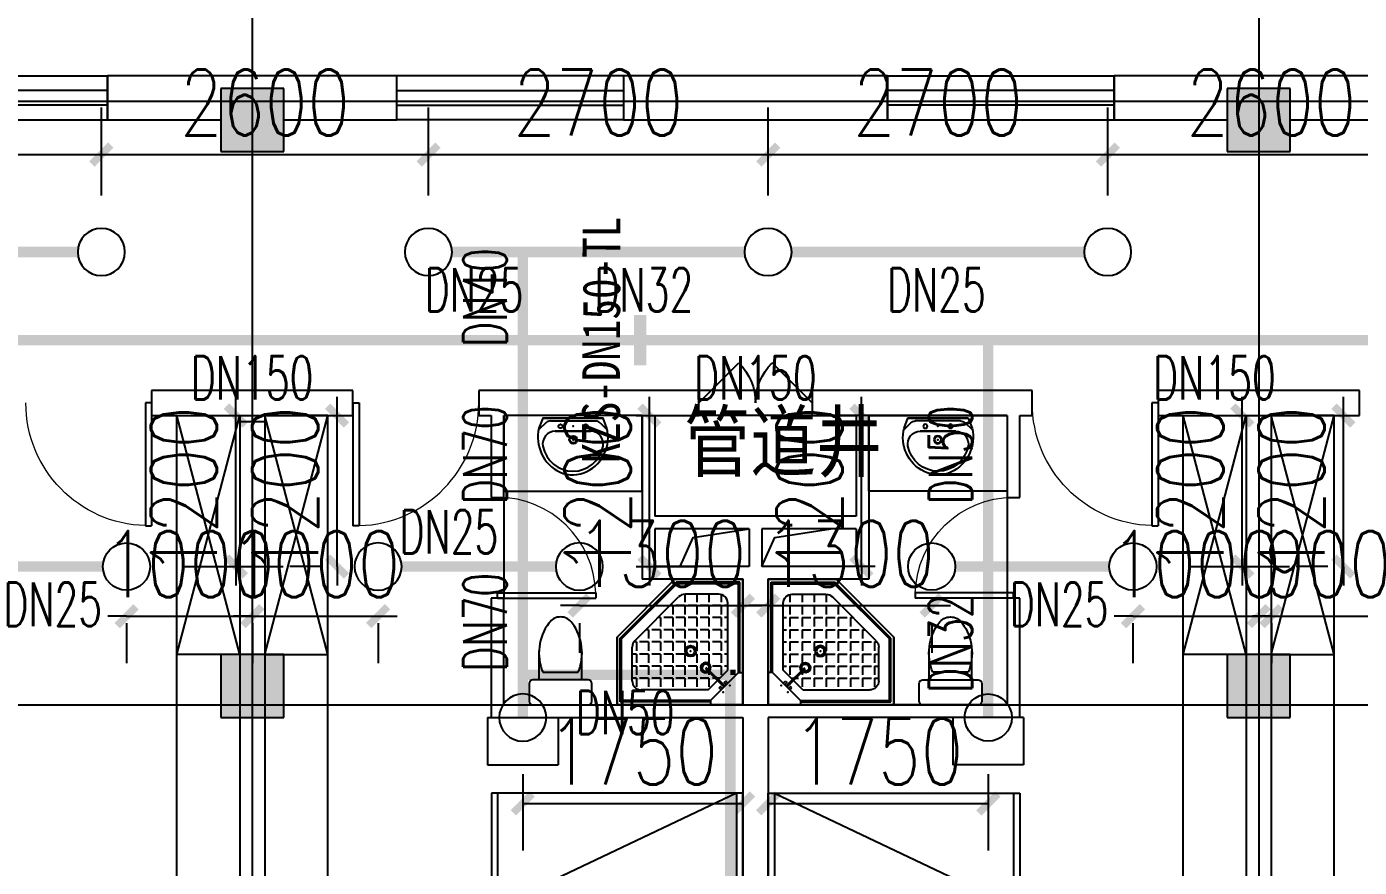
# Model space of a CAD drawing. Extents: x 0 to 2838408, y -923048 to 203859.
# Drawn here: x 2754969 to 2765563, y -403266 to -396584 of the extents above; entities that cross this region are included whole.
import ezdxf
from ezdxf.enums import TextEntityAlignment as Align

# ---------------------------------------------------------------- set-up
doc = ezdxf.new("R2010")
doc.units = 0
doc.header["$LTSCALE"] = 1000
for name, color, linetype in [('A-Fixt', 81, 'Continuous'), ('CLAYER', 7, 'Continuous'), ('COLUMN', 9, 'Continuous'), ('DIM_喷淋', 3, 'Continuous'), ('DOOR_FIRE', 4, 'Continuous'), ('DOTE', 8, 'Continuous'), ('EQUIP_喷头', 7, 'Continuous'), ('PIPE-喷淋', 6, 'Continuous'), ('PUB_HATCH', 8, 'Continuous'), ('TEXT_喷淋', 7, 'Continuous'), ('TWT_DIM', 3, 'Continuous'), ('WALL', 9, 'Continuous'), ('WINDOW', 4, 'Continuous'), ('XREF', 8, 'Continuous'), ('抗震支吊架', 2, 'Continuous'), ('洁具', 213, 'Continuous')]:
    doc.layers.add(name, color=color, linetype=linetype)
doc.styles.add('_TCH_DIM_T3', font='SIMPLEX', dxfattribs={"width": 0.75, "bigfont": 'HZTXT'})
doc.styles.add('_TWT_PIPEDN', font='SIMPLEX', dxfattribs={"width": 0.8, "height": 2.3, "bigfont": 'HZTXT'})
doc.styles.add('kzcad', font='', dxfattribs={"width": 0.8})
doc.styles.get("Standard").update_dxf_attribs({"font": 'geniso.shx', "bigfont": 'hztxt.shx'})
doc.styles.get('kzcad').set_extended_font_data('SimSun')
doc.dimstyles.new('_TWT_ARCH&&150', dxfattribs={"dimtxt": 525, "dimasz": 150, "dimexe": 375, "dimexo": 450, "dimgap": 150, "dimtad": 1, "dimdec": 0, "dimzin": 0, "dimdsep": 46, "dimtxsty": '_TCH_DIM_T3', "dimblk": 'ARCHTICK', "dimcen": 0.09, "dimclrt": 7, "dimazin": 2, "dimtfac": 1, "dimtdec": 0, "dimtix": 1, "dimtmove": 2, "dimatfit": 3, "dimfxl": 1, "dimtolj": 1, "dimtzin": 0, "dimarcsym": 0})

# ---------------------------------------------------------------- blocks, each defined once
blk = doc.blocks.new('1F平面-CAD导入_dwg_Drawing4_t3_dwg_$plan$00001613-474159-1F-927810-1F')
at = {"layer": '洁具'}
for p, q in [((-30, 250), (-170, 250)), ((-200, 170), (-430, 170)), ((-260, -140), (-260, 140)), ((-200, -170), (-200, -220)), ((-170, -250), (-30, -250))]:
    blk.add_line(p, q, dxfattribs=at)
for points in [[(-200, 220), (-200, 170), (-200, -170), (-430, -170)], [(0, -220), (0, 220)]]:
    blk.add_lwpolyline(points, dxfattribs=at)
for centre, radius, start, end in [((-170, 220), 30, 90, 180), ((-30, 220), 30, 0, 90), ((-413, -227), 398, 67.4505, 126.6381), ((-590, 0), 110, 123.4509, 236.5491), ((-413, 227), 398, 233.3619, 292.5495), ((-170, -220), 30, 180, 270), ((-30, -220), 30, 270, 0)]:
    blk.add_arc(centre, radius, start, end, dxfattribs=at)
blk = doc.blocks.new('$lvtry$00000169')
at = {"color": 0}
for p, q in [((259, -36), (259, 0)), ((259, -36), (36, -259)), ((259, -24), (976, -24)), ((259, -36), (964, -36)), ((964, -36), (976, -24)), ((964, -36), (964, -525)), ((976, -24), (976, -530)), ((276, -120), (120, -276)), ((144, -151), (291, -298)), ((151, -144), (298, -291)), ((270, -213), (270, -143)), ((276, -120), (808, -120)), ((366, -213), (366, -143)), ((462, -213), (462, -143)), ((558, -213), (558, -143)), ((655, -213), (655, -143)), ((751, -213), (751, -143)), ((847, -213), (847, -143)), ((880, -192), (880, -460)), ((36, -259), (0, -259)), ((24, -259), (24, -976)), ((36, -259), (36, -964)), ((120, -276), (120, -808)), ((120, -309), (147, -309)), ((173, -309), (173, -239)), ((173, -309), (243, -309)), ((183, -213), (205, -213)), ((220, -213), (243, -213)), ((270, -213), (340, -213)), ((270, -263), (270, -239)), ((334, -309), (340, -309)), ((366, -213), (436, -213)), ((366, -309), (366, -239)), ((366, -309), (436, -309)), ((462, -213), (532, -213)), ((462, -309), (462, -239)), ((462, -309), (532, -309)), ((558, -213), (628, -213)), ((558, -309), (558, -239)), ((558, -309), (628, -309)), ((655, -213), (725, -213)), ((655, -309), (655, -239)), ((655, -309), (725, -309)), ((751, -213), (821, -213)), ((751, -309), (751, -239)), ((751, -309), (821, -309)), ((847, -213), (880, -213)), ((847, -309), (847, -239)), ((847, -309), (880, -309)), ((120, -405), (147, -405)), ((173, -405), (173, -335)), ((173, -405), (243, -405)), ((270, -405), (270, -335)), ((270, -405), (340, -405)), ((366, -405), (366, -335)), ((366, -405), (379, -405)), ((462, -405), (462, -335)), ((462, -405), (532, -405)), ((558, -405), (558, -335)), ((558, -405), (628, -405)), ((655, -405), (655, -335)), ((655, -405), (725, -405)), ((751, -405), (751, -335)), ((751, -405), (821, -405)), ((847, -405), (847, -335)), ((847, -405), (880, -405)), ((120, -501), (147, -501)), ((173, -501), (173, -431)), ((173, -501), (243, -501)), ((173, -598), (173, -528)), ((270, -501), (270, -431)), ((270, -501), (340, -501)), ((270, -598), (270, -528)), ((366, -501), (366, -431)), ((366, -501), (436, -501)), ((366, -598), (366, -528)), ((462, -501), (462, -431)), ((462, -501), (532, -501)), ((462, -598), (462, -528)), ((859, -511), (511, -859)), ((964, -525), (525, -964)), ((558, -501), (558, -431)), ((558, -501), (628, -501)), ((558, -598), (558, -528)), ((655, -501), (655, -431)), ((655, -501), (725, -501)), ((655, -598), (655, -528)), ((751, -501), (751, -431)), ((751, -501), (821, -501)), ((751, -598), (751, -528)), ((847, -501), (847, -431)), ((847, -501), (867, -501)), ((964, -525), (976, -530)), ((120, -598), (147, -598)), ((173, -598), (243, -598)), ((173, -694), (173, -624)), ((270, -598), (340, -598)), ((270, -694), (270, -624)), ((366, -598), (436, -598)), ((366, -694), (366, -624)), ((462, -598), (532, -598)), ((462, -694), (462, -624)), ((976, -530), (530, -976)), ((558, -598), (628, -598)), ((558, -694), (558, -624)), ((655, -598), (725, -598)), ((655, -694), (655, -624)), ((751, -598), (773, -598)), ((120, -694), (147, -694)), ((173, -694), (243, -694)), ((173, -790), (173, -720)), ((270, -694), (340, -694)), ((270, -790), (270, -720)), ((366, -694), (436, -694)), ((366, -790), (366, -720)), ((462, -694), (532, -694)), ((462, -790), (462, -720)), ((558, -694), (628, -694)), ((558, -790), (558, -720)), ((655, -694), (676, -694)), ((120, -790), (147, -790)), ((173, -790), (243, -790)), ((173, -878), (173, -816)), ((270, -790), (340, -790)), ((270, -880), (270, -816)), ((366, -790), (436, -790)), ((366, -880), (366, -816)), ((462, -790), (532, -790)), ((462, -880), (462, -816)), ((558, -790), (580, -790)), ((192, -880), (460, -880)), ((36, -964), (24, -976)), ((24, -976), (530, -976)), ((36, -964), (525, -964)), ((525, -964), (530, -976))]:
    blk.add_line(p, q, dxfattribs=at)
blk.add_lwpolyline([(0, 0), (0, -1000), (540, -1000), (1000, -540), (1000, 0)], close=True)
for points in [[(0, 0), (0, -1000)], [(0, 0), (1000, 0)], [(1000, 0), (1000, -540)], [(136, -190), (148, -178), (132, -162), (121, -174)], [(190, -136), (178, -148), (162, -132), (174, -121)], [(1000, -540), (540, -1000)], [(0, -1000), (540, -1000)]]:
    blk.add_lwpolyline(points, close=True, dxfattribs=at)
for radius in [43.8, 31.1]:
    blk.add_circle((416, -428), radius, dxfattribs=at)
for centre, radius, start, end in [((808, -192), 72, 0, 90), ((296, -296), 40.6, 142.583, 128.4197), ((296, -296), 28.6, 145.828, 125.6599), ((808, -460), 72, 315, 0), ((192, -808), 72, 180, 270), ((460, -808), 72, 270, 315)]:
    blk.add_arc(centre, radius, start, end, dxfattribs=at)
for p in [(156, -102, 0), (103, -156, 0), (416, -428, 0)]:
    blk.add_point(p, dxfattribs=at)
blk = doc.blocks.new('$lvtry$00000178')
at = {"color": 0}
for p, q in [((-238, 0), (238, 0)), ((-214, -36), (-272, -91)), ((-180, -23), (180, -23)), ((-142, -105), (140, -105)), ((140, -105), (-142, -105)), ((216, -37), (268, -91))]:
    blk.add_line(p, q, dxfattribs=at)
blk.add_lwpolyline([(-104, -430, 0.224698), (110, -425, 0.348046), (269, -79), (239, 0), (-241, 0), (-271, -79, 0.356844)], format="xyb", close=True, dxfattribs=at)
for centre, radius in [((-100, -65), 16.3), ((100, -65), 16.3), ((1, -172), 31.6)]:
    blk.add_circle(centre, radius, dxfattribs=at)
at = {"color": 0, "lineweight": 13}
blk.add_circle((1, -172), 23, dxfattribs=at)
at = {"color": 0}
for centre, radius, start, end in [((-142, -205), 100, 90, 190.5602), ((-180, -73), 50, 90, 133.181), ((140, -205), 100, 349.4398, 90), ((180, -73), 50, 44.5607, 90), ((-1, -179), 243, 190.5602, 349.4398)]:
    blk.add_arc(centre, radius, start, end, dxfattribs=at)
for p in [(0, -65), (1, -172)]:
    blk.add_point(p, dxfattribs=at)
blk = doc.blocks.new('A$C70365C93')
at = {"layer": '洁具'}
blk.add_lwpolyline([(-1900, 2300), (-1900, 1700), (-800, 1700), (-800, 2300)], close=True, dxfattribs=at)
blk.add_blockref('$lvtry$00000178', (-1350, 2280), dxfattribs=at)
at = {"layer": '洁具', "rotation": 180}
blk.add_blockref('$lvtry$00000169', (0, 0), dxfattribs=at)
at = {"layer": '洁具', "extrusion": (0, 0, -1), "xscale": -1, "zscale": -1, "rotation": 90}
blk.add_blockref('1F平面-CAD导入_dwg_Drawing4_t3_dwg_$plan$00001613-474159-1F-927810-1F', (1450, 0), dxfattribs=at)
blk = doc.blocks.new('单人床')
at = {"layer": 'A-Fixt'}
for p, q in [((47774, 13973), (48674, 13973)), ((47774, 12073), (48674, 13973)), ((47774, 12073), (48674, 12073))]:
    blk.add_line(p, q, dxfattribs=at)
blk.add_lwpolyline([(47774, 14023), (48674, 14023), (48674, 12023), (47774, 12023), (47774, 14023)], dxfattribs=at)
blk = doc.blocks.new('宿舍')
at = {"layer": 'A-Fixt'}
for p, q in [((47854, 13802), (48354, 15702)), ((48354, 13802), (47854, 15702)), ((47854, 13802), (48354, 13802))]:
    blk.add_line(p, q, dxfattribs=at)
blk.add_lwpolyline([(47854, 8602), (48354, 8602), (48354, 15702), (47854, 15702)], close=True, dxfattribs=at)
at = {"xscale": -1, "rotation": 90}
blk.add_blockref('单人床', (63677, 60475), dxfattribs=at)
blk = doc.blocks.new('$WINLIB2D$00000001')
at = {"color": 0}
for points in [[(-0.5, 0.5), (-0.5, -0.5)], [(-0.5, 0.5), (0.5, 0.5)], [(0.5, -0.5), (0.5, 0.5)], [(0.5, 0.1667), (-0.5, 0.1667)], [(0.5, -0.1667), (-0.5, -0.1667)], [(-0.5, -0.5), (0.5, -0.5)]]:
    blk.add_lwpolyline(points, dxfattribs=at)
blk = doc.blocks.new('$DorLib2D$00000116')
at = {"color": 0}
for p, q in [((-0.5, 0), (-0.146, 0.354)), ((0.5, 0), (0.146, 0.354))]:
    blk.add_line(p, q, dxfattribs=at)
for centre, start, end in [((-0.5, 0), 0, 45), ((0.5, 0), 135, 180)]:
    blk.add_arc(centre, 0.5, start, end, dxfattribs=at)
blk = doc.blocks.new('$DorLib2D$00000001')
for p, q in [((0.45, 0.975), (0.5, 0.975)), ((0.45, 0), (0.45, 0.975)), ((0.5, 0), (0.5, 0.975)), ((0.5, 0), (0.45, 0))]:
    blk.add_line(p, q)
at = {"lineweight": 13}
blk.add_arc((0.475, 0), 0.975, 91.4693, 180, dxfattribs=at)
blk = doc.blocks.new('2F1')
at = {"layer": 'PUB_HATCH'}
for points in [[(2420466.7, -397575.2), (2420966.7, -397575.2), (2420966.7, -397075.2), (2420466.7, -397075.2)], [(2428466.7, -397575.2), (2428966.7, -397575.2), (2428966.7, -397075.2), (2428466.7, -397075.2)], [(2420466.7, -402075.2), (2420966.7, -402075.2), (2420966.7, -401575.2), (2420466.7, -401575.2)], [(2428466.7, -402075.2), (2428966.7, -402075.2), (2428966.7, -401575.2), (2428466.7, -401575.2)]]:
    blk.add_hatch(color=256, dxfattribs=at).paths.add_polyline_path(points)
for points in [[(2424116.7, -400875.2), (2424220.3, -400645), (2424666.7, -400575.2)], [(2424766.7, -400875.2), (2424870.3, -400645), (2425316.7, -400575.2)]]:
    blk.add_lwpolyline(points)
at = {"layer": 'COLUMN'}
for p, q in [((2420966.7, -397075.2), (2420466.7, -397075.2)), ((2420466.7, -397075.2), (2420466.7, -397575.2)), ((2420966.7, -397575.2), (2420966.7, -397075.2)), ((2428966.7, -397075.2), (2428466.7, -397075.2)), ((2428466.7, -397075.2), (2428466.7, -397575.2)), ((2428966.7, -397575.2), (2428966.7, -397075.2)), ((2420466.7, -397575.2), (2420966.7, -397575.2)), ((2428466.7, -397575.2), (2428966.7, -397575.2)), ((2420966.7, -401575.2), (2420466.7, -401575.2)), ((2420466.7, -401575.2), (2420466.7, -402075.2)), ((2420966.7, -402075.2), (2420966.7, -401575.2)), ((2428966.7, -401575.2), (2428466.7, -401575.2)), ((2428466.7, -401575.2), (2428466.7, -402075.2)), ((2428966.7, -402075.2), (2428966.7, -401575.2)), ((2420466.7, -402075.2), (2420966.7, -402075.2)), ((2428466.7, -402075.2), (2428966.7, -402075.2))]:
    blk.add_line(p, q, dxfattribs=at)
at = {"layer": 'DOOR_FIRE'}
for p, q in [((2425166.7, -399475.2), (2424266.7, -399475.2)), ((2425166.7, -399675.2), (2424266.7, -399675.2))]:
    blk.add_line(p, q, dxfattribs=at)
at = {"layer": 'DOTE'}
for p, q in [((2420716.7, -327575.2), (2420716.7, -410775.2)), ((2428716.7, -327575.2), (2428716.7, -410775.2)), ((2343216.7, -397175.2), (2453916.7, -397175.2)), ((2343216.7, -401975.2), (2453916.7, -401975.2))]:
    blk.add_line(p, q, dxfattribs=at)
at = {"layer": 'WALL'}
for p, q in [((2420716.7, -396975.2), (2419566.7, -396975.2)), ((2419566.7, -396975.2), (2419566.7, -397325.2)), ((2421866.7, -396975.2), (2420716.7, -396975.2)), ((2421866.7, -397325.2), (2421866.7, -396975.2)), ((2425766.7, -396975.2), (2423666.7, -396975.2)), ((2423666.7, -396975.2), (2423666.7, -397325.2)), ((2425766.7, -397325.2), (2425766.7, -396975.2)), ((2428716.7, -396975.2), (2427566.7, -396975.2)), ((2427566.7, -396975.2), (2427566.7, -397325.2)), ((2429866.7, -396975.2), (2428716.7, -396975.2)), ((2419566.7, -397325.2), (2420466.7, -397325.2)), ((2420966.7, -397325.2), (2421866.7, -397325.2)), ((2423666.7, -397325.2), (2425766.7, -397325.2)), ((2427566.7, -397325.2), (2428466.7, -397325.2)), ((2428966.7, -397325.2), (2429866.7, -397325.2)), ((2421516.7, -399475.2), (2419916.7, -399475.2)), ((2419916.7, -399475.2), (2419916.7, -399675.2)), ((2421516.7, -399675.2), (2421516.7, -399475.2)), ((2422616.7, -399475.2), (2422516.7, -399475.2)), ((2422516.7, -399475.2), (2422516.7, -399675.2)), ((2423816.7, -399475.2), (2422616.7, -399475.2)), ((2424266.7, -399475.2), (2423816.7, -399475.2)), ((2424266.7, -399675.2), (2424266.7, -399475.2)), ((2425616.7, -399475.2), (2425166.7, -399475.2)), ((2425166.7, -399475.2), (2425166.7, -399675.2)), ((2426816.7, -399475.2), (2425616.7, -399475.2)), ((2426916.7, -399475.2), (2426816.7, -399475.2)), ((2426916.7, -399675.2), (2426916.7, -399475.2)), ((2428716.7, -399475.2), (2427916.7, -399475.2)), ((2427916.7, -399475.2), (2427916.7, -399675.2)), ((2429516.7, -399475.2), (2428716.7, -399475.2)), ((2429516.7, -399675.2), (2429516.7, -399475.2)), ((2419916.7, -399675.2), (2421516.7, -399675.2)), ((2422516.7, -399675.2), (2422616.7, -399675.2)), ((2422616.7, -399675.2), (2422616.7, -400325.2)), ((2423816.7, -399675.2), (2422716.7, -399675.2)), ((2422716.7, -400325.2), (2422716.7, -399675.2)), ((2423816.7, -399675.2), (2423816.7, -400475.2)), ((2423916.7, -399675.2), (2424266.7, -399675.2)), ((2423916.7, -399675.2), (2423916.7, -400475.2)), ((2425166.7, -399675.2), (2425516.7, -399675.2)), ((2425516.7, -399675.2), (2425516.7, -400475.2)), ((2426716.7, -399675.2), (2425616.7, -399675.2)), ((2425616.7, -399675.2), (2425616.7, -400475.2)), ((2426716.7, -399675.2), (2426716.7, -400325.2)), ((2426816.7, -400325.2), (2426816.7, -399675.2)), ((2426816.7, -399675.2), (2426916.7, -399675.2)), ((2427916.7, -399675.2), (2428616.7, -399675.2)), ((2428616.7, -399675.2), (2428616.7, -401575.2)), ((2428816.7, -399675.2), (2429516.7, -399675.2)), ((2428816.7, -399675.2), (2428816.7, -401575.2)), ((2420616.7, -399725.2), (2420616.7, -401575.2)), ((2420816.7, -399725.2), (2420616.7, -399725.2)), ((2420816.7, -399725.2), (2420816.7, -401575.2)), ((2422616.7, -400325.2), (2422716.7, -400325.2)), ((2426716.7, -400325.2), (2426816.7, -400325.2)), ((2423816.7, -400475.2), (2423816.7, -400975.2)), ((2424716.7, -400475.2), (2423916.7, -400475.2)), ((2425516.7, -400475.2), (2424716.7, -400475.2)), ((2425616.7, -400475.2), (2425616.7, -400975.2)), ((2424666.7, -400575.2), (2423916.7, -400575.2)), ((2423916.7, -400575.2), (2423916.7, -400875.2)), ((2424666.7, -400575.2), (2424666.7, -400875.2)), ((2425516.7, -400575.2), (2424766.7, -400575.2)), ((2424766.7, -400575.2), (2424766.7, -400875.2)), ((2425516.7, -400575.2), (2425516.7, -400875.2)), ((2424666.7, -400875.2), (2423916.7, -400875.2)), ((2425516.7, -400875.2), (2424766.7, -400875.2)), ((2424616.7, -400975.2), (2423816.7, -400975.2)), ((2424616.7, -400975.2), (2424616.7, -401975.2)), ((2424816.7, -400975.2), (2424816.7, -401975.2)), ((2425616.7, -400975.2), (2424816.7, -400975.2)), ((2422716.7, -401125.2), (2422616.7, -401125.2)), ((2422616.7, -401125.2), (2422616.7, -402075.2)), ((2422716.7, -401975.2), (2422716.7, -401125.2)), ((2426816.7, -401125.2), (2426716.7, -401125.2)), ((2426716.7, -401125.2), (2426716.7, -401975.2)), ((2426816.7, -402075.2), (2426816.7, -401125.2)), ((2422716.7, -401975.2), (2424616.7, -401975.2)), ((2426716.7, -401975.2), (2424816.7, -401975.2)), ((2420616.7, -402075.2), (2420616.7, -406775.2)), ((2420816.7, -402075.2), (2420816.7, -406775.2)), ((2422616.7, -402075.2), (2424616.7, -402075.2)), ((2424616.7, -402075.2), (2424616.7, -407025.2)), ((2426816.7, -402075.2), (2424816.7, -402075.2)), ((2424816.7, -402075.2), (2424816.7, -407025.2)), ((2428616.7, -402075.2), (2428616.7, -406775.2)), ((2428816.7, -402075.2), (2428816.7, -406775.2))]:
    blk.add_line(p, q, dxfattribs=at)
at = {"layer": 'WINDOW'}
for p, q in [((2422716.7, -400325.2), (2422716.7, -401125.2)), ((2426716.7, -400325.2), (2426716.7, -401125.2))]:
    blk.add_line(p, q, dxfattribs=at)
at = {"xscale": -1, "rotation": 359.9999999999999}
for name, p in [('宿舍', (2468470.6, -415376.9)), ('A$C70365C93', (2424816.7, -401975.2)), ('宿舍', (2476470.6, -415376.9))]:
    blk.add_blockref(name, p, dxfattribs=at)
for name, p in [('宿舍', (2372962.9, -415376.9)), ('A$C70365C93', (2424616.7, -401975.2)), ('宿舍', (2380962.9, -415376.9))]:
    blk.add_blockref(name, p)
at = {"layer": 'DOOR_FIRE', "xscale": 900, "yscale": -900, "zscale": 200, "rotation": 179.9999999994664}
blk.add_blockref('$DorLib2D$00000116', (2424716.7, -399575.2), dxfattribs=at)
at = {"layer": 'WINDOW'}
for name, p, xscale, yscale, zscale in [('$WINLIB2D$00000001', (2418666.7, -397150.2), 1800, 350, 1800), ('$WINLIB2D$00000001', (2426666.7, -397150.2), 1800, 350, 1800), ('$DorLib2D$00000001', (2419416.7, -399575.2), 1000, -1000, 1000), ('$DorLib2D$00000001', (2422016.7, -399575.2), -1000, -1000, -1000), ('$DorLib2D$00000001', (2427416.7, -399575.2), 1000, -1000, 1000)]:
    blk.add_blockref(name, p, dxfattribs=dict(at, xscale=xscale, yscale=yscale, zscale=zscale))
for name, p, xscale, yscale, zscale, rotation in [('$WINLIB2D$00000001', (2422766.7, -397150.2), -1800, 350, -1800, 359.9999999999431), ('$DorLib2D$00000001', (2422666.7, -400725.2), 800, 800, 800, 269.9999999994664), ('$DorLib2D$00000001', (2426766.7, -400725.2), 800, -800, 800, 269.9999999994664)]:
    blk.add_blockref(name, p, dxfattribs=dict(at, xscale=xscale, yscale=yscale, zscale=zscale, rotation=rotation))
at = {"layer": 'CLAYER'}
blk.add_text('管道井', height=525, dxfattribs=at).set_placement((2424149.1, -400162.2))
blk = doc.blocks.new('_ArchTick')
at = {"color": 0, "linetype": 'ByBlock', "const_width": 0.4}
blk.add_lwpolyline([(-0.5, -0.5), (0.5, 0.5)], dxfattribs=at)
blk = doc.blocks.new('*D1593')
at = {"layer": 'Defpoints', "color": 0, "linetype": 'ByBlock', "transparency": 16777216}
for p in [(2764863, -400875), (2765763, -400875), (2765763, -401269)]:
    blk.add_point(p, dxfattribs=at)
at = {"layer": 'TWT_DIM', "color": 0, "linetype": 'ByBlock', "lineweight": -2, "transparency": 16777216}
for p, q in [((2764863, -401269), (2764713, -401269)), ((2764863, -401269), (2765763, -401269)), ((2765763, -401269), (2765913, -401269)), ((2764863, -401325), (2764863, -401644)), ((2765763, -401325), (2765763, -401644))]:
    blk.add_line(p, q, dxfattribs=at)
at = {"layer": 'TWT_DIM', "color": 0, "linetype": 'ByBlock', "lineweight": -2, "transparency": 16777216, "xscale": 150, "yscale": 150, "zscale": 150}
blk.add_blockref('_ArchTick', (2764863, -401269), dxfattribs=at)
at = {"layer": 'TWT_DIM', "color": 0, "linetype": 'ByBlock', "lineweight": -2, "transparency": 16777216, "xscale": 150, "yscale": 150, "zscale": 150, "rotation": 180}
blk.add_blockref('_ArchTick', (2765763, -401269), dxfattribs=at)
at = {"layer": 'TWT_DIM', "color": 7, "linetype": 'ByBlock', "transparency": 16777216, "insert": (2765313, -400856), "char_height": 525, "attachment_point": 5, "style": '_TCH_DIM_T3'}
blk.add_mtext('\\A1;900', dxfattribs=at)
blk = doc.blocks.new('*D1594')
at = {"layer": 'Defpoints', "color": 0, "linetype": 'ByBlock', "transparency": 16777216}
for p in [(2765436, -399675), (2765763, -399675), (2765763, -400875)]:
    blk.add_point(p, dxfattribs=at)
at = {"layer": 'TWT_DIM', "color": 0, "linetype": 'ByBlock', "lineweight": -2, "transparency": 16777216}
for p, q in [((2765436, -399675), (2765436, -399525)), ((2765313, -399675), (2765061, -399675)), ((2765436, -400875), (2765436, -399675)), ((2765313, -400875), (2765061, -400875)), ((2765436, -400875), (2765436, -401025))]:
    blk.add_line(p, q, dxfattribs=at)
at = {"layer": 'TWT_DIM', "color": 0, "linetype": 'ByBlock', "lineweight": -2, "transparency": 16777216, "xscale": 150, "yscale": 150, "zscale": 150}
for p, rotation in [((2765436, -399675), 270), ((2765436, -400875), 90)]:
    blk.add_blockref('_ArchTick', p, dxfattribs=dict(at, rotation=rotation))
at = {"layer": 'TWT_DIM', "color": 7, "linetype": 'ByBlock', "transparency": 16777216, "insert": (2765024, -400275), "char_height": 525, "attachment_point": 5, "rotation": 90, "style": '_TCH_DIM_T3'}
blk.add_mtext('\\A1;1200', dxfattribs=at)
blk = doc.blocks.new('*D1597')
at = {"layer": 'Defpoints', "color": 0, "linetype": 'ByBlock', "transparency": 16777216}
for p in [(2760863, -400875), (2762163, -400875), (2762163, -401185)]:
    blk.add_point(p, dxfattribs=at)
at = {"layer": 'TWT_DIM', "color": 0, "linetype": 'ByBlock', "lineweight": -2, "transparency": 16777216}
for p, q in [((2760863, -401185), (2760713, -401185)), ((2760863, -401185), (2762163, -401185)), ((2762163, -401185), (2762313, -401185)), ((2760863, -401325), (2760863, -401560)), ((2762163, -401325), (2762163, -401560))]:
    blk.add_line(p, q, dxfattribs=at)
at = {"layer": 'TWT_DIM', "color": 0, "linetype": 'ByBlock', "lineweight": -2, "transparency": 16777216, "xscale": 150, "yscale": 150, "zscale": 150}
blk.add_blockref('_ArchTick', (2760863, -401185), dxfattribs=at)
at = {"layer": 'TWT_DIM', "color": 0, "linetype": 'ByBlock', "lineweight": -2, "transparency": 16777216, "xscale": 150, "yscale": 150, "zscale": 150, "rotation": 180}
blk.add_blockref('_ArchTick', (2762163, -401185), dxfattribs=at)
at = {"layer": 'TWT_DIM', "color": 7, "linetype": 'ByBlock', "transparency": 16777216, "insert": (2761513, -400773), "char_height": 525, "attachment_point": 5, "style": '_TCH_DIM_T3'}
blk.add_mtext('\\A1;1300', dxfattribs=at)
blk = doc.blocks.new('*D1598')
at = {"layer": 'Defpoints', "color": 0, "linetype": 'ByBlock', "transparency": 16777216}
for p in [(2759363, -400875), (2760663, -400875), (2760663, -401185)]:
    blk.add_point(p, dxfattribs=at)
at = {"layer": 'TWT_DIM', "color": 0, "linetype": 'ByBlock', "lineweight": -2, "transparency": 16777216}
for p, q in [((2759363, -401185), (2759213, -401185)), ((2759363, -401185), (2760663, -401185)), ((2760663, -401185), (2760813, -401185)), ((2759363, -401325), (2759363, -401560)), ((2760663, -401325), (2760663, -401560))]:
    blk.add_line(p, q, dxfattribs=at)
at = {"layer": 'TWT_DIM', "color": 0, "linetype": 'ByBlock', "lineweight": -2, "transparency": 16777216, "xscale": 150, "yscale": 150, "zscale": 150}
blk.add_blockref('_ArchTick', (2759363, -401185), dxfattribs=at)
at = {"layer": 'TWT_DIM', "color": 0, "linetype": 'ByBlock', "lineweight": -2, "transparency": 16777216, "xscale": 150, "yscale": 150, "zscale": 150, "rotation": 180}
blk.add_blockref('_ArchTick', (2760663, -401185), dxfattribs=at)
at = {"layer": 'TWT_DIM', "color": 7, "linetype": 'ByBlock', "transparency": 16777216, "insert": (2760013, -400773), "char_height": 525, "attachment_point": 5, "style": '_TCH_DIM_T3'}
blk.add_mtext('\\A1;1300', dxfattribs=at)
blk = doc.blocks.new('*D1601')
at = {"layer": 'Defpoints', "color": 0, "linetype": 'ByBlock', "transparency": 16777216}
for p in [(2760863, -402075), (2762613, -402075), (2762613, -402758)]:
    blk.add_point(p, dxfattribs=at)
at = {"layer": 'TWT_DIM', "color": 0, "linetype": 'ByBlock', "lineweight": -2, "transparency": 16777216}
for p, q in [((2760863, -402525), (2760863, -403133)), ((2762613, -402525), (2762613, -403133)), ((2760863, -402758), (2762613, -402758))]:
    blk.add_line(p, q, dxfattribs=at)
at = {"layer": 'TWT_DIM', "color": 0, "linetype": 'ByBlock', "lineweight": -2, "transparency": 16777216, "xscale": 150, "yscale": 150, "zscale": 150, "rotation": 180}
blk.add_blockref('_ArchTick', (2760863, -402758), dxfattribs=at)
at = {"layer": 'TWT_DIM', "color": 0, "linetype": 'ByBlock', "lineweight": -2, "transparency": 16777216, "xscale": 150, "yscale": 150, "zscale": 150}
blk.add_blockref('_ArchTick', (2762613, -402758), dxfattribs=at)
at = {"layer": 'TWT_DIM', "color": 7, "linetype": 'ByBlock', "transparency": 16777216, "insert": (2761738, -402345), "char_height": 525, "attachment_point": 5, "style": '_TCH_DIM_T3'}
blk.add_mtext('\\A1;1750', dxfattribs=at)
blk = doc.blocks.new('*D1602')
at = {"layer": 'Defpoints', "color": 0, "linetype": 'ByBlock', "transparency": 16777216}
for p in [(2763763, -400875), (2764763, -400875), (2764763, -401269)]:
    blk.add_point(p, dxfattribs=at)
at = {"layer": 'TWT_DIM', "color": 0, "linetype": 'ByBlock', "lineweight": -2, "transparency": 16777216}
for p, q in [((2763763, -401269), (2763613, -401269)), ((2763763, -401269), (2764763, -401269)), ((2764763, -401269), (2764913, -401269)), ((2763763, -401325), (2763763, -401644)), ((2764763, -401325), (2764763, -401644))]:
    blk.add_line(p, q, dxfattribs=at)
at = {"layer": 'TWT_DIM', "color": 0, "linetype": 'ByBlock', "lineweight": -2, "transparency": 16777216, "xscale": 150, "yscale": 150, "zscale": 150}
blk.add_blockref('_ArchTick', (2763763, -401269), dxfattribs=at)
at = {"layer": 'TWT_DIM', "color": 0, "linetype": 'ByBlock', "lineweight": -2, "transparency": 16777216, "xscale": 150, "yscale": 150, "zscale": 150, "rotation": 180}
blk.add_blockref('_ArchTick', (2764763, -401269), dxfattribs=at)
at = {"layer": 'TWT_DIM', "color": 7, "linetype": 'ByBlock', "transparency": 16777216, "insert": (2764263, -400856), "char_height": 525, "attachment_point": 5, "style": '_TCH_DIM_T3'}
blk.add_mtext('\\A1;1000', dxfattribs=at)
blk = doc.blocks.new('*D1603')
at = {"layer": 'Defpoints', "color": 0, "linetype": 'ByBlock', "transparency": 16777216}
for p in [(2761605, -399675), (2762163, -399675), (2762163, -400875)]:
    blk.add_point(p, dxfattribs=at)
at = {"layer": 'TWT_DIM', "color": 0, "linetype": 'ByBlock', "lineweight": -2, "transparency": 16777216}
for p, q in [((2761605, -399675), (2761605, -399525)), ((2761713, -399675), (2761230, -399675)), ((2761605, -400875), (2761605, -399675)), ((2761713, -400875), (2761230, -400875)), ((2761605, -400875), (2761605, -401025))]:
    blk.add_line(p, q, dxfattribs=at)
at = {"layer": 'TWT_DIM', "color": 0, "linetype": 'ByBlock', "lineweight": -2, "transparency": 16777216, "xscale": 150, "yscale": 150, "zscale": 150}
for p, rotation in [((2761605, -399675), 270), ((2761605, -400875), 90)]:
    blk.add_blockref('_ArchTick', p, dxfattribs=dict(at, rotation=rotation))
at = {"layer": 'TWT_DIM', "color": 7, "linetype": 'ByBlock', "transparency": 16777216, "insert": (2761192, -400275), "char_height": 525, "attachment_point": 5, "rotation": 90, "style": '_TCH_DIM_T3'}
blk.add_mtext('\\A1;1200', dxfattribs=at)
blk = doc.blocks.new('*D1604')
at = {"layer": 'Defpoints', "color": 0, "linetype": 'ByBlock', "transparency": 16777216}
for p in [(2763763, -399675), (2764632, -399675), (2763763, -400875)]:
    blk.add_point(p, dxfattribs=at)
at = {"layer": 'TWT_DIM', "color": 0, "linetype": 'ByBlock', "lineweight": -2, "transparency": 16777216}
for p, q in [((2764632, -399675), (2764632, -399525)), ((2764213, -399675), (2765007, -399675)), ((2764632, -400875), (2764632, -399675)), ((2764213, -400875), (2765007, -400875)), ((2764632, -400875), (2764632, -401025))]:
    blk.add_line(p, q, dxfattribs=at)
at = {"layer": 'TWT_DIM', "color": 0, "linetype": 'ByBlock', "lineweight": -2, "transparency": 16777216, "xscale": 150, "yscale": 150, "zscale": 150}
for p, rotation in [((2764632, -399675), 270), ((2764632, -400875), 90)]:
    blk.add_blockref('_ArchTick', p, dxfattribs=dict(at, rotation=rotation))
at = {"layer": 'TWT_DIM', "color": 7, "linetype": 'ByBlock', "transparency": 16777216, "insert": (2764219, -400275), "char_height": 525, "attachment_point": 5, "rotation": 90, "style": '_TCH_DIM_T3'}
blk.add_mtext('\\A1;1200', dxfattribs=at)
blk = doc.blocks.new('*D1605')
at = {"layer": 'Defpoints', "color": 0, "linetype": 'ByBlock', "transparency": 16777216}
for p in [(2758913, -402075), (2760663, -402075), (2760663, -402758)]:
    blk.add_point(p, dxfattribs=at)
at = {"layer": 'TWT_DIM', "color": 0, "linetype": 'ByBlock', "lineweight": -2, "transparency": 16777216}
for p, q in [((2758913, -402525), (2758913, -403133)), ((2760663, -402525), (2760663, -403133)), ((2758913, -402758), (2760663, -402758))]:
    blk.add_line(p, q, dxfattribs=at)
at = {"layer": 'TWT_DIM', "color": 0, "linetype": 'ByBlock', "lineweight": -2, "transparency": 16777216, "xscale": 150, "yscale": 150, "zscale": 150, "rotation": 180}
blk.add_blockref('_ArchTick', (2758913, -402758), dxfattribs=at)
at = {"layer": 'TWT_DIM', "color": 0, "linetype": 'ByBlock', "lineweight": -2, "transparency": 16777216, "xscale": 150, "yscale": 150, "zscale": 150}
blk.add_blockref('_ArchTick', (2760663, -402758), dxfattribs=at)
at = {"layer": 'TWT_DIM', "color": 7, "linetype": 'ByBlock', "transparency": 16777216, "insert": (2759788, -402345), "char_height": 525, "attachment_point": 5, "style": '_TCH_DIM_T3'}
blk.add_mtext('\\A1;1750', dxfattribs=at)
blk = doc.blocks.new('*D1606')
at = {"layer": 'Defpoints', "color": 0, "linetype": 'ByBlock', "transparency": 16777216}
for p in [(2756763, -400875), (2757763, -400875), (2757763, -401269)]:
    blk.add_point(p, dxfattribs=at)
at = {"layer": 'TWT_DIM', "color": 0, "linetype": 'ByBlock', "lineweight": -2, "transparency": 16777216}
for p, q in [((2756763, -401269), (2756613, -401269)), ((2756763, -401269), (2757763, -401269)), ((2757763, -401269), (2757913, -401269)), ((2756763, -401325), (2756763, -401644)), ((2757763, -401325), (2757763, -401644))]:
    blk.add_line(p, q, dxfattribs=at)
at = {"layer": 'TWT_DIM', "color": 0, "linetype": 'ByBlock', "lineweight": -2, "transparency": 16777216, "xscale": 150, "yscale": 150, "zscale": 150}
blk.add_blockref('_ArchTick', (2756763, -401269), dxfattribs=at)
at = {"layer": 'TWT_DIM', "color": 0, "linetype": 'ByBlock', "lineweight": -2, "transparency": 16777216, "xscale": 150, "yscale": 150, "zscale": 150, "rotation": 180}
blk.add_blockref('_ArchTick', (2757763, -401269), dxfattribs=at)
at = {"layer": 'TWT_DIM', "color": 7, "linetype": 'ByBlock', "transparency": 16777216, "insert": (2757263, -400856), "char_height": 525, "attachment_point": 5, "style": '_TCH_DIM_T3'}
blk.add_mtext('\\A1;1000', dxfattribs=at)
blk = doc.blocks.new('*D1607')
at = {"layer": 'Defpoints', "color": 0, "linetype": 'ByBlock', "transparency": 16777216}
for p in [(2759363, -399675), (2759920, -399675), (2759363, -400875)]:
    blk.add_point(p, dxfattribs=at)
at = {"layer": 'TWT_DIM', "color": 0, "linetype": 'ByBlock', "lineweight": -2, "transparency": 16777216}
for p, q in [((2759920, -399675), (2759920, -399525)), ((2759813, -399675), (2760295, -399675)), ((2759920, -400875), (2759920, -399675)), ((2759813, -400875), (2760295, -400875)), ((2759920, -400875), (2759920, -401025))]:
    blk.add_line(p, q, dxfattribs=at)
at = {"layer": 'TWT_DIM', "color": 0, "linetype": 'ByBlock', "lineweight": -2, "transparency": 16777216, "xscale": 150, "yscale": 150, "zscale": 150}
for p, rotation in [((2759920, -399675), 270), ((2759920, -400875), 90)]:
    blk.add_blockref('_ArchTick', p, dxfattribs=dict(at, rotation=rotation))
at = {"layer": 'TWT_DIM', "color": 7, "linetype": 'ByBlock', "transparency": 16777216, "insert": (2759508, -400275), "char_height": 525, "attachment_point": 5, "rotation": 90, "style": '_TCH_DIM_T3'}
blk.add_mtext('\\A1;1200', dxfattribs=at)
blk = doc.blocks.new('*D1608')
at = {"layer": 'Defpoints', "color": 0, "linetype": 'ByBlock', "transparency": 16777216}
for p in [(2757436, -399675), (2757763, -399675), (2757763, -400875)]:
    blk.add_point(p, dxfattribs=at)
at = {"layer": 'TWT_DIM', "color": 0, "linetype": 'ByBlock', "lineweight": -2, "transparency": 16777216}
for p, q in [((2757436, -399675), (2757436, -399525)), ((2757313, -399675), (2757061, -399675)), ((2757436, -400875), (2757436, -399675)), ((2757313, -400875), (2757061, -400875)), ((2757436, -400875), (2757436, -401025))]:
    blk.add_line(p, q, dxfattribs=at)
at = {"layer": 'TWT_DIM', "color": 0, "linetype": 'ByBlock', "lineweight": -2, "transparency": 16777216, "xscale": 150, "yscale": 150, "zscale": 150}
for p, rotation in [((2757436, -399675), 270), ((2757436, -400875), 90)]:
    blk.add_blockref('_ArchTick', p, dxfattribs=dict(at, rotation=rotation))
at = {"layer": 'TWT_DIM', "color": 7, "linetype": 'ByBlock', "transparency": 16777216, "insert": (2757024, -400275), "char_height": 525, "attachment_point": 5, "rotation": 90, "style": '_TCH_DIM_T3'}
blk.add_mtext('\\A1;1200', dxfattribs=at)
blk = doc.blocks.new('*D1616')
at = {"layer": 'Defpoints', "color": 0, "linetype": 'ByBlock', "transparency": 16777216}
for p in [(2755763, -400875), (2756763, -400875), (2756763, -401269)]:
    blk.add_point(p, dxfattribs=at)
at = {"layer": 'TWT_DIM', "color": 0, "linetype": 'ByBlock', "lineweight": -2, "transparency": 16777216}
for p, q in [((2755763, -401269), (2755613, -401269)), ((2755763, -401269), (2756763, -401269)), ((2756763, -401269), (2756913, -401269)), ((2755763, -401325), (2755763, -401644)), ((2756763, -401325), (2756763, -401644))]:
    blk.add_line(p, q, dxfattribs=at)
at = {"layer": 'TWT_DIM', "color": 0, "linetype": 'ByBlock', "lineweight": -2, "transparency": 16777216, "xscale": 150, "yscale": 150, "zscale": 150}
blk.add_blockref('_ArchTick', (2755763, -401269), dxfattribs=at)
at = {"layer": 'TWT_DIM', "color": 0, "linetype": 'ByBlock', "lineweight": -2, "transparency": 16777216, "xscale": 150, "yscale": 150, "zscale": 150, "rotation": 180}
blk.add_blockref('_ArchTick', (2756763, -401269), dxfattribs=at)
at = {"layer": 'TWT_DIM', "color": 7, "linetype": 'ByBlock', "transparency": 16777216, "insert": (2756263, -400856), "char_height": 525, "attachment_point": 5, "style": '_TCH_DIM_T3'}
blk.add_mtext('\\A1;1000', dxfattribs=at)
blk = doc.blocks.new('*D1618')
at = {"layer": 'Defpoints', "color": 0, "linetype": 'ByBlock', "transparency": 16777216}
for p in [(2755763, -399675), (2756632, -399675), (2755763, -400875)]:
    blk.add_point(p, dxfattribs=at)
at = {"layer": 'TWT_DIM', "color": 0, "linetype": 'ByBlock', "lineweight": -2, "transparency": 16777216}
for p, q in [((2756632, -399675), (2756632, -399525)), ((2756213, -399675), (2757007, -399675)), ((2756632, -400875), (2756632, -399675)), ((2756213, -400875), (2757007, -400875)), ((2756632, -400875), (2756632, -401025))]:
    blk.add_line(p, q, dxfattribs=at)
at = {"layer": 'TWT_DIM', "color": 0, "linetype": 'ByBlock', "lineweight": -2, "transparency": 16777216, "xscale": 150, "yscale": 150, "zscale": 150}
for p, rotation in [((2756632, -399675), 270), ((2756632, -400875), 90)]:
    blk.add_blockref('_ArchTick', p, dxfattribs=dict(at, rotation=rotation))
at = {"layer": 'TWT_DIM', "color": 7, "linetype": 'ByBlock', "transparency": 16777216, "insert": (2756219, -400275), "char_height": 525, "attachment_point": 5, "rotation": 90, "style": '_TCH_DIM_T3'}
blk.add_mtext('\\A1;1200', dxfattribs=at)
blk = doc.blocks.new('*D1936')
at = {"layer": 'Defpoints', "color": 0, "linetype": 'ByBlock', "transparency": 16777216}
for p in [(2766163, -397601), (2763563, -398375), (2766163, -398375)]:
    blk.add_point(p, dxfattribs=at)
at = {"layer": 'DIM_喷淋', "color": 0, "linetype": 'ByBlock', "lineweight": -2, "transparency": 16777216}
for p, q in [((2763563, -397925), (2763563, -397226)), ((2766163, -397925), (2766163, -397226)), ((2763563, -397601), (2766163, -397601))]:
    blk.add_line(p, q, dxfattribs=at)
at = {"layer": 'DIM_喷淋', "color": 0, "linetype": 'ByBlock', "lineweight": -2, "transparency": 16777216, "xscale": 150, "yscale": 150, "zscale": 150, "rotation": 180}
blk.add_blockref('_ArchTick', (2763563, -397601), dxfattribs=at)
at = {"layer": 'DIM_喷淋', "color": 0, "linetype": 'ByBlock', "lineweight": -2, "transparency": 16777216, "xscale": 150, "yscale": 150, "zscale": 150}
blk.add_blockref('_ArchTick', (2766163, -397601), dxfattribs=at)
at = {"layer": 'DIM_喷淋', "color": 7, "linetype": 'ByBlock', "transparency": 16777216, "insert": (2764863, -397188), "char_height": 525, "attachment_point": 5, "style": '_TCH_DIM_T3'}
blk.add_mtext('\\A1;2600', dxfattribs=at)
blk = doc.blocks.new('*D1937')
at = {"layer": 'Defpoints', "color": 0, "linetype": 'ByBlock', "transparency": 16777216}
for p in [(2763563, -397601), (2760863, -398375), (2763563, -398375)]:
    blk.add_point(p, dxfattribs=at)
at = {"layer": 'DIM_喷淋', "color": 0, "linetype": 'ByBlock', "lineweight": -2, "transparency": 16777216}
for p, q in [((2760863, -397925), (2760863, -397226)), ((2763563, -397925), (2763563, -397226)), ((2760863, -397601), (2763563, -397601))]:
    blk.add_line(p, q, dxfattribs=at)
at = {"layer": 'DIM_喷淋', "color": 0, "linetype": 'ByBlock', "lineweight": -2, "transparency": 16777216, "xscale": 150, "yscale": 150, "zscale": 150, "rotation": 180}
blk.add_blockref('_ArchTick', (2760863, -397601), dxfattribs=at)
at = {"layer": 'DIM_喷淋', "color": 0, "linetype": 'ByBlock', "lineweight": -2, "transparency": 16777216, "xscale": 150, "yscale": 150, "zscale": 150}
blk.add_blockref('_ArchTick', (2763563, -397601), dxfattribs=at)
at = {"layer": 'DIM_喷淋', "color": 7, "linetype": 'ByBlock', "transparency": 16777216, "insert": (2762213, -397188), "char_height": 525, "attachment_point": 5, "style": '_TCH_DIM_T3'}
blk.add_mtext('\\A1;2700', dxfattribs=at)
blk = doc.blocks.new('*D1938')
at = {"layer": 'Defpoints', "color": 0, "linetype": 'ByBlock', "transparency": 16777216}
for p in [(2760863, -397601), (2758163, -398375), (2760863, -398375)]:
    blk.add_point(p, dxfattribs=at)
at = {"layer": 'DIM_喷淋', "color": 0, "linetype": 'ByBlock', "lineweight": -2, "transparency": 16777216}
for p, q in [((2758163, -397925), (2758163, -397226)), ((2760863, -397925), (2760863, -397226)), ((2758163, -397601), (2760863, -397601))]:
    blk.add_line(p, q, dxfattribs=at)
at = {"layer": 'DIM_喷淋', "color": 0, "linetype": 'ByBlock', "lineweight": -2, "transparency": 16777216, "xscale": 150, "yscale": 150, "zscale": 150, "rotation": 180}
blk.add_blockref('_ArchTick', (2758163, -397601), dxfattribs=at)
at = {"layer": 'DIM_喷淋', "color": 0, "linetype": 'ByBlock', "lineweight": -2, "transparency": 16777216, "xscale": 150, "yscale": 150, "zscale": 150}
blk.add_blockref('_ArchTick', (2760863, -397601), dxfattribs=at)
at = {"layer": 'DIM_喷淋', "color": 7, "linetype": 'ByBlock', "transparency": 16777216, "insert": (2759513, -397188), "char_height": 525, "attachment_point": 5, "style": '_TCH_DIM_T3'}
blk.add_mtext('\\A1;2700', dxfattribs=at)
blk = doc.blocks.new('*D1939')
at = {"layer": 'Defpoints', "color": 0, "linetype": 'ByBlock', "transparency": 16777216}
for p in [(2758163, -397601), (2755563, -398375), (2758163, -398375)]:
    blk.add_point(p, dxfattribs=at)
at = {"layer": 'DIM_喷淋', "color": 0, "linetype": 'ByBlock', "lineweight": -2, "transparency": 16777216}
for p, q in [((2755563, -397925), (2755563, -397226)), ((2758163, -397925), (2758163, -397226)), ((2755563, -397601), (2758163, -397601))]:
    blk.add_line(p, q, dxfattribs=at)
at = {"layer": 'DIM_喷淋', "color": 0, "linetype": 'ByBlock', "lineweight": -2, "transparency": 16777216, "xscale": 150, "yscale": 150, "zscale": 150, "rotation": 180}
blk.add_blockref('_ArchTick', (2755563, -397601), dxfattribs=at)
at = {"layer": 'DIM_喷淋', "color": 0, "linetype": 'ByBlock', "lineweight": -2, "transparency": 16777216, "xscale": 150, "yscale": 150, "zscale": 150}
blk.add_blockref('_ArchTick', (2758163, -397601), dxfattribs=at)
at = {"layer": 'DIM_喷淋', "color": 7, "linetype": 'ByBlock', "transparency": 16777216, "insert": (2756863, -397188), "char_height": 525, "attachment_point": 5, "style": '_TCH_DIM_T3'}
blk.add_mtext('\\A1;2600', dxfattribs=at)
blk = doc.blocks.new('*D1940')
at = {"layer": 'Defpoints', "color": 0, "linetype": 'ByBlock', "transparency": 16777216}
for p in [(2755563, -397601), (2752863, -398375), (2755563, -398375)]:
    blk.add_point(p, dxfattribs=at)
at = {"layer": 'DIM_喷淋', "color": 0, "linetype": 'ByBlock', "lineweight": -2, "transparency": 16777216}
for p, q in [((2752863, -397925), (2752863, -397226)), ((2755563, -397925), (2755563, -397226)), ((2752863, -397601), (2755563, -397601))]:
    blk.add_line(p, q, dxfattribs=at)
at = {"layer": 'DIM_喷淋', "color": 0, "linetype": 'ByBlock', "lineweight": -2, "transparency": 16777216, "xscale": 150, "yscale": 150, "zscale": 150, "rotation": 180}
blk.add_blockref('_ArchTick', (2752863, -397601), dxfattribs=at)
at = {"layer": 'DIM_喷淋', "color": 0, "linetype": 'ByBlock', "lineweight": -2, "transparency": 16777216, "xscale": 150, "yscale": 150, "zscale": 150}
blk.add_blockref('_ArchTick', (2755563, -397601), dxfattribs=at)
at = {"layer": 'DIM_喷淋', "color": 7, "linetype": 'ByBlock', "transparency": 16777216, "insert": (2754213, -397188), "char_height": 525, "attachment_point": 5, "style": '_TCH_DIM_T3'}
blk.add_mtext('\\A1;2700', dxfattribs=at)
blk = doc.blocks.new('$TwtSys$00000125')
blk.add_circle((0, 0, 0), 1)
blk = doc.blocks.new('$TwtSys$00000131')
for p, q in [((-1.5, 0), (-1.5, 2)), ((-1.5, 2), (1.5, 2)), ((1.5, 0, 0), (1.5, 2, 0)), ((-1.5, 0), (-1, 0)), ((1, 0, 0), (1.5, 0, 0))]:
    blk.add_line(p, q)
blk.add_circle((0, 0), 1)

msp = doc.modelspace()

# ---------------------------------------------------------------- hatches: boundary and pattern name
at = {"layer": 'PIPE-喷淋', "linetype": 'ByBlock'}
for points in [[(2760562.5, -401735.7), (2760562.5, -401694.5), (2760603.8, -401694.5)], [(2760562.5, -401735.7), (2760603.8, -401735.7), (2760603.8, -401694.5)]]:
    msp.add_hatch(color=256, dxfattribs=at).paths.add_polyline_path(points)

# ---------------------------------------------------------------- linework, layer by layer
at = {"layer": 'PIPE-喷淋', "linetype": 'ByBlock', "ltscale": 1.5, "const_width": 82.5}
for points in [[(2753050, -398375.2), (2755375, -398375.2)], [(2758350, -398375.2), (2758912.5, -398375.2)], [(2758912.5, -398375.2), (2758912.5, -399075.2)], [(2758912.5, -398375.2), (2760675, -398375.2)], [(2761050, -398375.2), (2763375, -398375.2)], [(2754612.5, -399075.2), (2758912.5, -399075.2)], [(2758912.5, -399075.2), (2762612.5, -399075.2)], [(2758912.5, -400875.2), (2758912.5, -399075.2)], [(2762612.5, -400875.2), (2762612.5, -399075.2)], [(2762612.5, -399075.2), (2766212.5, -399075.2)], [(2754612.5, -400875.2), (2755575, -400875.2)], [(2757950, -400875.2), (2758912.5, -400875.2)], [(2758912.5, -400875.2), (2759175, -400875.2)], [(2758912.5, -401735.7), (2758912.5, -400875.2)], [(2762350, -400875.2), (2762612.5, -400875.2)], [(2762612.5, -400875.2), (2763575, -400875.2)], [(2762612.5, -402075.2), (2762612.5, -400875.2)], [(2758912.5, -402075.2), (2758912.5, -401735.7)], [(2758912.5, -401735.7), (2760562.5, -401735.7)], [(2760562.5, -401735.7), (2760562.5, -406925.2)]]:
    msp.add_lwpolyline(points, dxfattribs=at)
at = {"layer": '抗震支吊架', "color": 4, "const_width": 100}
msp.add_lwpolyline([(2759845.9, -399275.2), (2759845.9, -398875.2)], dxfattribs=at)

# ---------------------------------------------------------------- block references
at = {"layer": 'EQUIP_喷头', "linetype": 'ByBlock', "xscale": 187.5, "yscale": -187.5, "zscale": 187.5}
for name, p in [('$TwtSys$00000125', (2755562.5, -398375.2)), ('$TwtSys$00000125', (2758162.5, -398375.2)), ('$TwtSys$00000125', (2760862.5, -398375.2)), ('$TwtSys$00000125', (2763562.5, -398375.2)), ('$TwtSys$00000125', (2757762.5, -400875.2)), ('$TwtSys$00000125', (2759362.5, -400875.2)), ('$TwtSys$00000131', (2758912.5, -402075.2))]:
    msp.add_blockref(name, p, dxfattribs=at)
at = {"layer": 'EQUIP_喷头', "linetype": 'ByBlock', "xscale": 187.5, "yscale": 187.5, "zscale": 187.5, "rotation": 180}
for name, p in [('$TwtSys$00000125', (2755762.5, -400875.2)), ('$TwtSys$00000125', (2762162.5, -400875.2)), ('$TwtSys$00000125', (2763762.5, -400875.2)), ('$TwtSys$00000131', (2762612.5, -402075.2))]:
    msp.add_blockref(name, p, dxfattribs=at)
at = {"layer": 'XREF'}
msp.add_blockref('2F1', (336045.8, 0), dxfattribs=at)

# ---------------------------------------------------------------- texts
at = {"layer": 'TEXT_喷淋', "color": 251, "linetype": 'ByBlock', "style": '_TWT_PIPEDN', "width": 0.64}
for s, rotation, p in [('DN40', 90, (2758785, -399130)), ('DN25', 359.99999, (2758132.7, -398847.7)), ('DN32', 359.99999, (2759482.7, -398847.7)), ('DN25', 359.99999, (2761807.7, -398847.7)), ('DN50', 90, (2762485, -400380)), ('DN32', 90, (2762485, -401880))]:
    msp.add_text(s, height=345, rotation=rotation, dxfattribs=at).set_placement(p)
at = {"layer": 'TEXT_喷淋', "linetype": 'ByBlock', "style": '_TWT_PIPEDN', "width": 0.64}
for p in [(2756273.6, -399547.7), (2760273.6, -399547.7), (2763923.6, -399547.7)]:
    msp.add_text('DN150', height=345, dxfattribs=at).set_placement(p)
for p in [(2758785, -400380), (2758785, -401710.3)]:
    msp.add_text('DN70', height=345, rotation=90, dxfattribs=at).set_placement(p)
at = {"layer": 'TEXT_喷淋', "color": 251, "linetype": 'ByBlock', "style": '_TWT_PIPEDN', "width": 0.64}
for s, p in [('DN25', (2757932.7, -400771.1)), ('DN25', (2754782.7, -401347.7)), ('DN25', (2762782.7, -401347.7)), ('DN50', (2759332.7, -402208.2))]:
    msp.add_text(s, height=345, dxfattribs=at).set_placement(p)
at = {"layer": '抗震支吊架', "color": 4, "style": 'kzcad', "width": 0.8}
msp.add_text('KZS-DN150-TL', height=300, rotation=89.88539, dxfattribs=at).set_placement((2759685.9, -399075.2), align=Align.CENTER)

# ---------------------------------------------------------------- dimensions: what is measured, and where the dimension line sits
at = {"layer": 'DIM_喷淋', "linetype": 'ByBlock'}
for p1, p2, picture, middle in [((2752862.5, -398375.2), (2755562.5, -398375.2), '*D1940', (2754212.5, -397188.3)), ((2755562.5, -398375.2), (2758162.5, -398375.2), '*D1939', (2756862.5, -397188.3)), ((2758162.5, -398375.2), (2760862.5, -398375.2), '*D1938', (2759512.5, -397188.3)), ((2760862.5, -398375.2), (2763562.5, -398375.2), '*D1937', (2762212.5, -397188.3)), ((2763562.5, -398375.2), (2766162.5, -398375.2), '*D1936', (2764862.5, -397188.3))]:
    dim = msp.add_aligned_dim(p1=p1, p2=p2, distance=774.4, dimstyle='_TWT_ARCH&&150', dxfattribs=at)
    dim.commit()
    dim.dimension.update_dxf_attribs({"geometry": picture, "text_midpoint": middle})
at = {"layer": 'TWT_DIM', "linetype": 'ByBlock'}
for p1, p2, distance, picture, middle in [((2755762.5, -400875.2), (2755762.5, -399675.2), -869.3, '*D1618', (2756219.3, -400275.2)), ((2757762.5, -400875.2), (2757762.5, -399675.2), 326.4, '*D1608', (2757023.7, -400275.2)), ((2759362.5, -400875.2), (2759362.5, -399675.2), -557.7, '*D1607', (2759507.8, -400275.2)), ((2762162.5, -400875.2), (2762162.5, -399675.2), 557.7, '*D1603', (2761192.3, -400275.2)), ((2763762.5, -400875.2), (2763762.5, -399675.2), -869.3, '*D1604', (2764219.3, -400275.2)), ((2765762.5, -400875.2), (2765762.5, -399675.2), 326.4, '*D1594', (2765023.7, -400275.2)), ((2759362.5, -400875.2), (2760662.5, -400875.2), -309.8, '*D1598', (2760012.5, -400772.6)), ((2760862.5, -400875.2), (2762162.5, -400875.2), -309.8, '*D1597', (2761512.5, -400772.6)), ((2755762.5, -400875.2), (2756762.5, -400875.2), -393.4, '*D1616', (2756262.5, -400856.1)), ((2756762.5, -400875.2), (2757762.5, -400875.2), -393.4, '*D1606', (2757262.5, -400856.1)), ((2763762.5, -400875.2), (2764762.5, -400875.2), -393.4, '*D1602', (2764262.5, -400856.1)), ((2764862.5, -400875.2), (2765762.5, -400875.2), -393.4, '*D1593', (2765312.5, -400856.1)), ((2758912.5, -402075.2), (2760662.5, -402075.2), -682.4, '*D1605', (2759787.5, -402345.1)), ((2760862.5, -402075.2), (2762612.5, -402075.2), -682.4, '*D1601', (2761737.5, -402345.1))]:
    dim = msp.add_aligned_dim(p1=p1, p2=p2, distance=distance, dimstyle='_TWT_ARCH&&150', dxfattribs=at)
    dim.commit()
    dim.dimension.update_dxf_attribs({"geometry": picture, "text_midpoint": middle})

doc.saveas('drawing.dxf')
